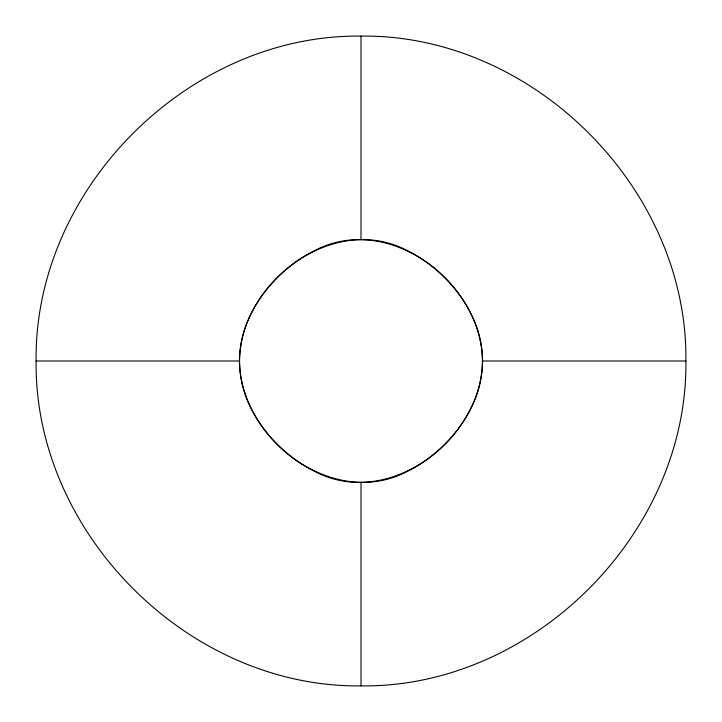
<?xml version="1.0" encoding="UTF-8"?>
<svg xmlns="http://www.w3.org/2000/svg" width="722" height="722" viewBox="0 0 722 722"><rect width="100%" height="100%" fill="white"/><g stroke="black" fill="none" stroke-linecap="round" stroke-linejoin="round"><path stroke-width="1.08" d="M251.527 409.067C235.607 379.474 235.607 342.526 251.527 312.933M470.473 312.933C486.393 342.526 486.393 379.474 470.473 409.067M36.1 361C34.051 188.785 188.785 34.051 361 36.1C533.215 34.051 687.949 188.785 685.9 361C687.949 533.215 533.215 687.949 361 685.9C188.785 687.949 34.051 533.215 36.1 361L239.424 361C240.48 281.589 335.36 210.752 409.067 251.527M312.933 251.527C386.64 210.752 481.52 281.589 482.576 361C481.52 440.411 386.64 511.248 312.933 470.473M409.067 470.473C335.36 511.248 240.48 440.411 239.424 361M482.576 361L685.891 361M361 36.109L361 239.424M361 482.576L361 685.891M312.906 470.527A138.922 138.922 0 0 1 277.474 444.526A138.922 138.922 0 0 1 251.473 409.094M251.473 312.906A138.922 138.922 0 0 1 277.474 277.474A138.922 138.922 0 0 1 312.906 251.473M409.094 251.473A138.922 138.922 0 0 1 444.526 277.474A138.922 138.922 0 0 1 470.527 312.906M470.527 409.094A138.922 138.922 0 0 1 444.526 444.526A138.922 138.922 0 0 1 409.094 470.527"/></g></svg>
